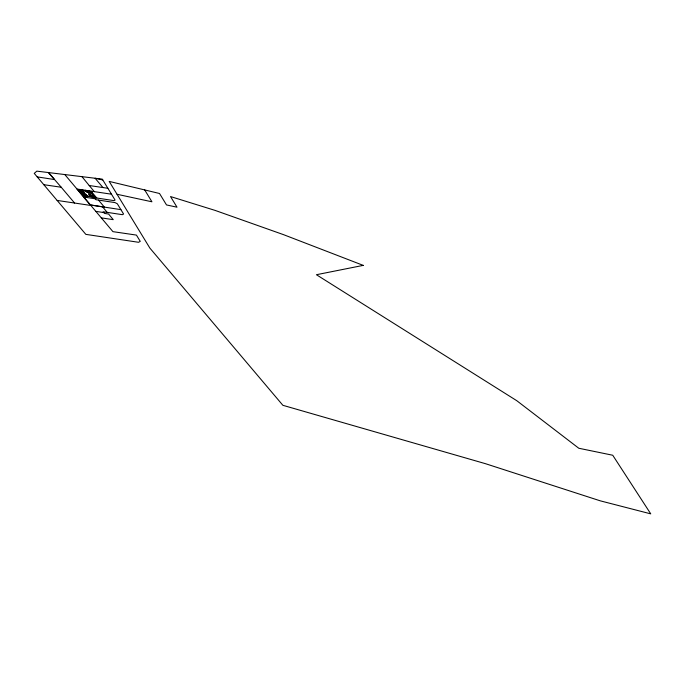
<?xml version="1.0" encoding="UTF-8"?>
<svg xmlns="http://www.w3.org/2000/svg" width="685" height="685" viewBox="0 0 685 685"><rect width="100%" height="100%" fill="white"/><g stroke="black" fill="none" stroke-linecap="round" stroke-linejoin="round"><path stroke-width="1.03" d="M43.806 184.693L61.222 187.245L74.571 203.025M76.831 189.009L111.492 194.206L115.071 200.088L114.052 200.636L94.29 197.64L96.037 199.712L115.054 202.606L117.323 203.77L123.583 214.028L122.392 214.679L103.084 211.751L104.48 213.412L108.59 214.037L113.256 219.654L101.311 217.873M81.943 176.644L89.204 185.515L107.879 188.289M57.12 200.431L90.848 205.457L64.801 174.555M37.204 176.884L54.56 179.564L48.498 172.56L61.222 187.245M77.688 190.045L81.464 190.627L86.635 196.843L82.868 196.261M85.985 191.329L89.752 191.911M83.373 191.535L84.058 191.646L82.953 190.319M91.679 192.819L90.095 192.579L88.99 191.252M78.552 191.081L82.32 191.663M91.953 193.153L86.849 192.365L85.12 190.293L88.887 190.875L90.617 192.947M79.417 192.117L83.185 192.699M80.282 193.153L84.049 193.735M93.674 195.225L88.57 194.437L90.292 196.509L94.068 197.092L92.338 195.019M86.13 194.857L87.928 196.287M94.436 196.141L92.852 195.893L93.956 197.22M81.138 194.189L84.906 194.771M89.435 195.473L93.203 196.056M82.003 195.225L85.771 195.807M120.902 209.644L90.42 204.961L83.442 196.955L95.275 198.804M95.814 211.357L103.786 212.581M117.041 194.275L151.933 201.792L144.466 189.557M111.492 194.206L102.81 179.984L95.104 178.254L36.819 171.139L34.25 173.391L85.83 234.364L138.567 242.293L140.254 241.36L136.426 235.092L112.931 231.65L90.42 204.961L104.36 207.101L98.512 200.088M90.951 191.175L96.808 198.025M102.973 187.562L95.104 178.254L102.296 179.136L102.81 179.984M89.204 185.515L94.359 191.672M102.553 206.819L107.177 212.367M88.177 192.571L89.906 194.643M82.26 190.207L87.235 196.184M363.247 265.378L316.419 274.719L516.773 400.699L578.799 448.255L612.741 455.242L650.75 513.861L600.283 500.838L485.459 463.685L282.879 405.306L149.852 248.064L109.189 181.405L159.528 193.495L166.506 204.935L177.004 207.195L170.505 196.544L215.107 210.406L283.436 234.621L363.247 265.378M90.566 191.492L81.369 190.07L86.344 196.047L95.54 197.468L90.566 191.492"/></g></svg>
